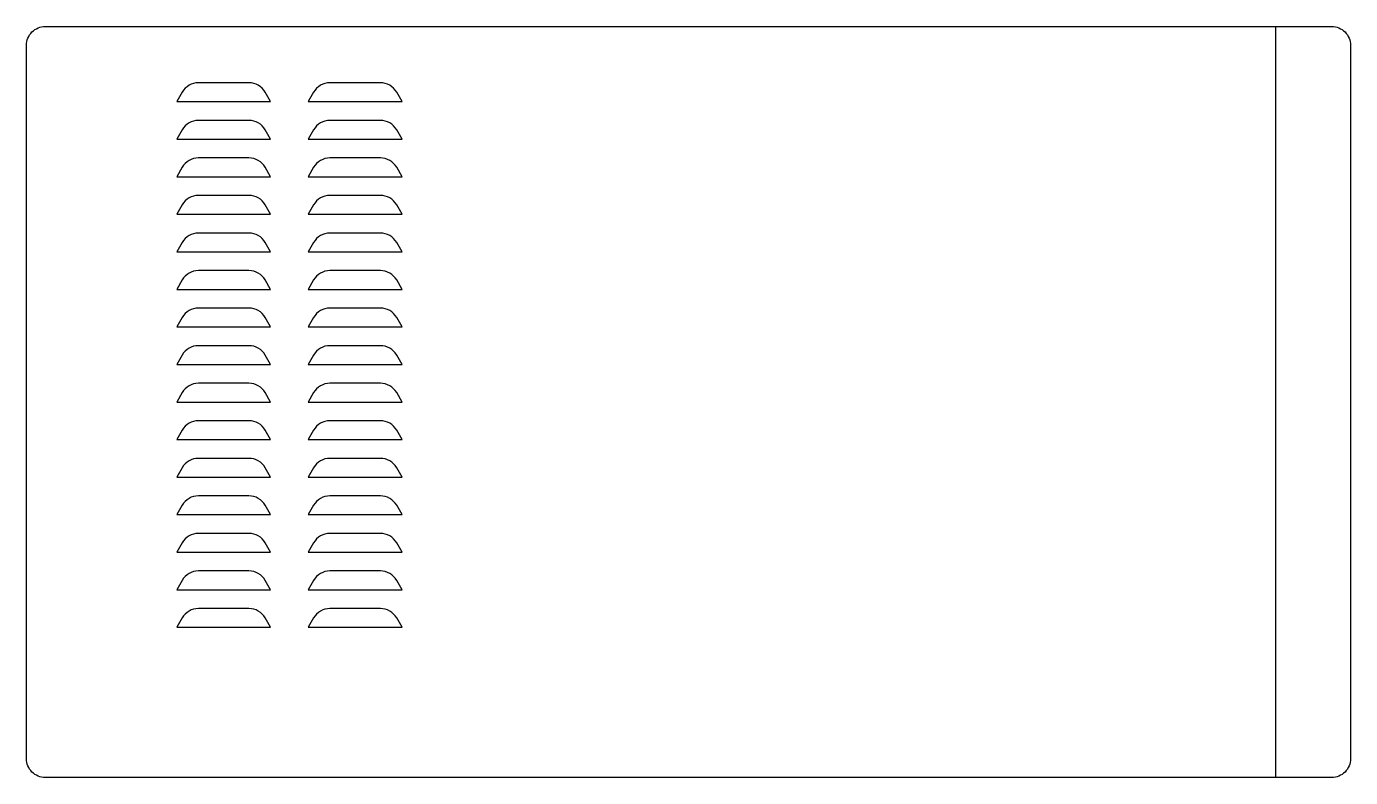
# Model space of a CAD drawing. Header units: millimetres. Extents: x 1423.169 to 1423.874, y 2718.907 to 2719.307.
import ezdxf

# ---------------------------------------------------------------- set-up
doc = ezdxf.new("R2010")
doc.units = ezdxf.units.MM
doc.header["$LTSCALE"] = 10
doc.layers.add('Equipam_diversos', color=1, linetype='Continuous')

msp = doc.modelspace()

# ---------------------------------------------------------------- linework, layer by layer
at = {"layer": 'Equipam_diversos'}
msp.add_line((1423.83429, 2719.30746), (1423.83429, 2718.90746), dxfattribs=at)
for points in [[(1423.17929, 2718.90746, -0.414214), (1423.16929, 2718.91746), (1423.16929, 2719.29746, -0.414214), (1423.17929, 2719.30746), (1423.86429, 2719.30746, -0.414214), (1423.87429, 2719.29746), (1423.87429, 2718.91746, -0.414214), (1423.86429, 2718.90746)], [(1423.2964, 2719.27246, 0.267949), (1423.28774, 2719.27746), (1423.26084, 2719.27746, 0.267949), (1423.25218, 2719.27246), (1423.24929, 2719.26746), (1423.29929, 2719.26746)], [(1423.3664, 2719.27246, 0.267949), (1423.35774, 2719.27746), (1423.33084, 2719.27746, 0.267949), (1423.32218, 2719.27246), (1423.31929, 2719.26746), (1423.36929, 2719.26746)], [(1423.2964, 2719.25246, 0.267949), (1423.28774, 2719.25746), (1423.26084, 2719.25746, 0.267949), (1423.25218, 2719.25246), (1423.24929, 2719.24746), (1423.29929, 2719.24746)], [(1423.3664, 2719.25246, 0.267949), (1423.35774, 2719.25746), (1423.33084, 2719.25746, 0.267949), (1423.32218, 2719.25246), (1423.31929, 2719.24746), (1423.36929, 2719.24746)], [(1423.2964, 2719.23246, 0.267949), (1423.28774, 2719.23746), (1423.26084, 2719.23746, 0.267949), (1423.25218, 2719.23246), (1423.24929, 2719.22746), (1423.29929, 2719.22746)], [(1423.3664, 2719.23246, 0.267949), (1423.35774, 2719.23746), (1423.33084, 2719.23746, 0.267949), (1423.32218, 2719.23246), (1423.31929, 2719.22746), (1423.36929, 2719.22746)], [(1423.2964, 2719.21246, 0.267949), (1423.28774, 2719.21746), (1423.26084, 2719.21746, 0.267949), (1423.25218, 2719.21246), (1423.24929, 2719.20746), (1423.29929, 2719.20746)], [(1423.3664, 2719.21246, 0.267949), (1423.35774, 2719.21746), (1423.33084, 2719.21746, 0.267949), (1423.32218, 2719.21246), (1423.31929, 2719.20746), (1423.36929, 2719.20746)], [(1423.2964, 2719.19246, 0.267949), (1423.28774, 2719.19746), (1423.26084, 2719.19746, 0.267949), (1423.25218, 2719.19246), (1423.24929, 2719.18746), (1423.29929, 2719.18746)], [(1423.3664, 2719.19246, 0.267949), (1423.35774, 2719.19746), (1423.33084, 2719.19746, 0.267949), (1423.32218, 2719.19246), (1423.31929, 2719.18746), (1423.36929, 2719.18746)], [(1423.2964, 2719.17246, 0.267949), (1423.28774, 2719.17746), (1423.26084, 2719.17746, 0.267949), (1423.25218, 2719.17246), (1423.24929, 2719.16746), (1423.29929, 2719.16746)], [(1423.3664, 2719.17246, 0.267949), (1423.35774, 2719.17746), (1423.33084, 2719.17746, 0.267949), (1423.32218, 2719.17246), (1423.31929, 2719.16746), (1423.36929, 2719.16746)], [(1423.2964, 2719.15246, 0.267949), (1423.28774, 2719.15746), (1423.26084, 2719.15746, 0.267949), (1423.25218, 2719.15246), (1423.24929, 2719.14746), (1423.29929, 2719.14746)], [(1423.3664, 2719.15246, 0.267949), (1423.35774, 2719.15746), (1423.33084, 2719.15746, 0.267949), (1423.32218, 2719.15246), (1423.31929, 2719.14746), (1423.36929, 2719.14746)], [(1423.2964, 2719.13246, 0.267949), (1423.28774, 2719.13746), (1423.26084, 2719.13746, 0.267949), (1423.25218, 2719.13246), (1423.24929, 2719.12746), (1423.29929, 2719.12746)], [(1423.3664, 2719.13246, 0.267949), (1423.35774, 2719.13746), (1423.33084, 2719.13746, 0.267949), (1423.32218, 2719.13246), (1423.31929, 2719.12746), (1423.36929, 2719.12746)], [(1423.2964, 2719.11246, 0.267949), (1423.28774, 2719.11746), (1423.26084, 2719.11746, 0.267949), (1423.25218, 2719.11246), (1423.24929, 2719.10746), (1423.29929, 2719.10746)], [(1423.3664, 2719.11246, 0.267949), (1423.35774, 2719.11746), (1423.33084, 2719.11746, 0.267949), (1423.32218, 2719.11246), (1423.31929, 2719.10746), (1423.36929, 2719.10746)], [(1423.2964, 2719.09246, 0.267949), (1423.28774, 2719.09746), (1423.26084, 2719.09746, 0.267949), (1423.25218, 2719.09246), (1423.24929, 2719.08746), (1423.29929, 2719.08746)], [(1423.3664, 2719.09246, 0.267949), (1423.35774, 2719.09746), (1423.33084, 2719.09746, 0.267949), (1423.32218, 2719.09246), (1423.31929, 2719.08746), (1423.36929, 2719.08746)], [(1423.2964, 2719.07246, 0.267949), (1423.28774, 2719.07746), (1423.26084, 2719.07746, 0.267949), (1423.25218, 2719.07246), (1423.24929, 2719.06746), (1423.29929, 2719.06746)], [(1423.3664, 2719.07246, 0.267949), (1423.35774, 2719.07746), (1423.33084, 2719.07746, 0.267949), (1423.32218, 2719.07246), (1423.31929, 2719.06746), (1423.36929, 2719.06746)], [(1423.2964, 2719.05246, 0.267949), (1423.28774, 2719.05746), (1423.26084, 2719.05746, 0.267949), (1423.25218, 2719.05246), (1423.24929, 2719.04746), (1423.29929, 2719.04746)], [(1423.3664, 2719.05246, 0.267949), (1423.35774, 2719.05746), (1423.33084, 2719.05746, 0.267949), (1423.32218, 2719.05246), (1423.31929, 2719.04746), (1423.36929, 2719.04746)], [(1423.2964, 2719.03246, 0.267949), (1423.28774, 2719.03746), (1423.26084, 2719.03746, 0.267949), (1423.25218, 2719.03246), (1423.24929, 2719.02746), (1423.29929, 2719.02746)], [(1423.3664, 2719.03246, 0.267949), (1423.35774, 2719.03746), (1423.33084, 2719.03746, 0.267949), (1423.32218, 2719.03246), (1423.31929, 2719.02746), (1423.36929, 2719.02746)], [(1423.2964, 2719.01246, 0.267949), (1423.28774, 2719.01746), (1423.26084, 2719.01746, 0.267949), (1423.25218, 2719.01246), (1423.24929, 2719.00746), (1423.29929, 2719.00746)], [(1423.3664, 2719.01246, 0.267949), (1423.35774, 2719.01746), (1423.33084, 2719.01746, 0.267949), (1423.32218, 2719.01246), (1423.31929, 2719.00746), (1423.36929, 2719.00746)], [(1423.2964, 2718.99246, 0.267949), (1423.28774, 2718.99746), (1423.26084, 2718.99746, 0.267949), (1423.25218, 2718.99246), (1423.24929, 2718.98746), (1423.29929, 2718.98746)], [(1423.3664, 2718.99246, 0.267949), (1423.35774, 2718.99746), (1423.33084, 2718.99746, 0.267949), (1423.32218, 2718.99246), (1423.31929, 2718.98746), (1423.36929, 2718.98746)]]:
    msp.add_lwpolyline(points, format="xyb", close=True, dxfattribs=at)

doc.saveas('drawing.dxf')
